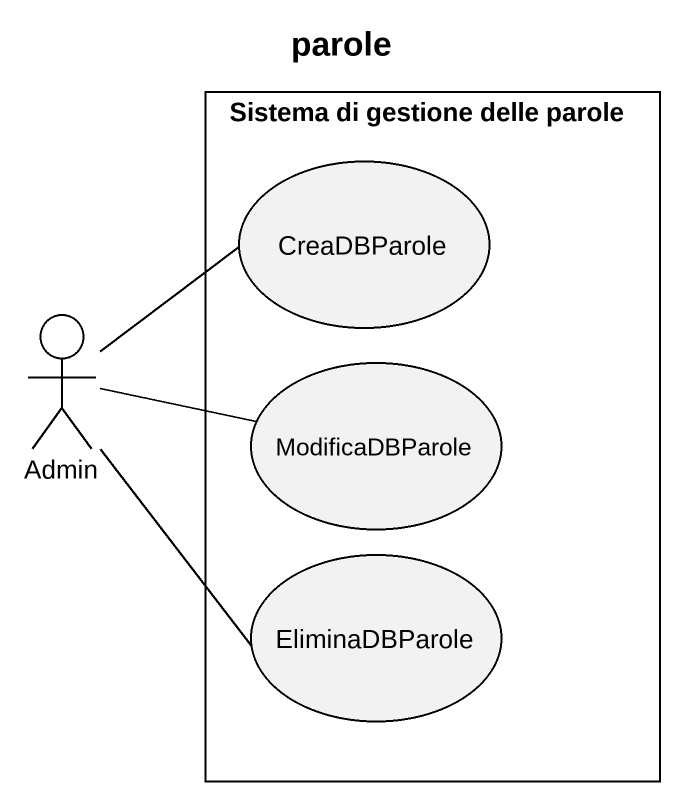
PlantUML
@startuml
title parole
rectangle "Sistema di gestione delle parole" as Sistema_di_gestione_delle {
  usecase CreaDBParole
  usecase ModificaDBParole
  usecase EliminaDBParole
}
actor Admin
Admin -right- CreaDBParole
Admin -right- ModificaDBParole
Admin -- EliminaDBParole
@enduml
